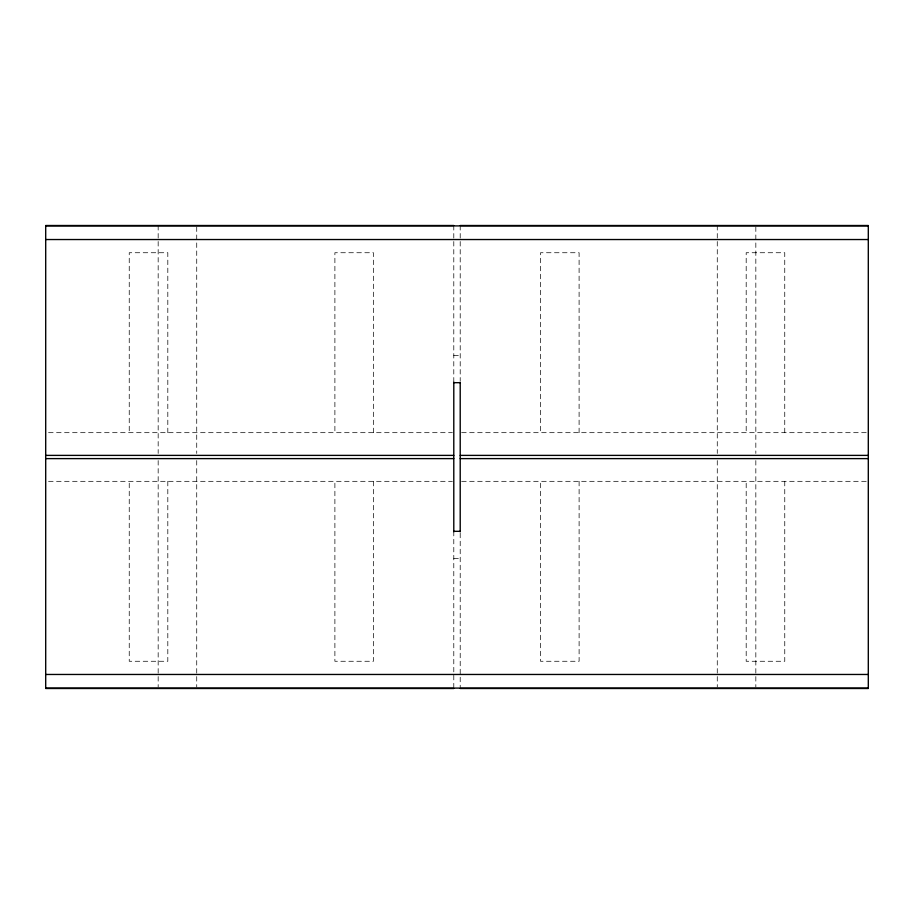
<?xml version="1.0" encoding="UTF-8"?>
<svg xmlns="http://www.w3.org/2000/svg" width="914" height="914" viewBox="0 0 914 914"><rect width="100%" height="100%" fill="white"/><g stroke="black" fill="none" stroke-linecap="round" stroke-linejoin="round"><path stroke-width="0.69" stroke-dasharray="4.57 3.43" d="M453.79 355.42L460.21 355.42M48.556 432.676L452.361 432.676M461.639 432.676L866.872 432.676M48.556 481.324L452.361 481.324M461.639 481.324L866.872 481.324M453.79 558.58L460.21 558.58M784.749 432.676L784.749 252.732L746.19 252.732L746.19 432.676M784.76 481.324L784.76 661.268L746.19 661.268L746.19 481.324M755.832 226.935L755.832 453.435M755.832 460.565L755.832 687.065M717.273 225.507L717.273 453.435M717.273 460.565L717.273 687.065M579.099 432.676L579.099 252.732L540.54 252.732L540.54 432.676M579.11 481.324L579.11 661.268L540.54 661.268L540.54 481.324M460.21 225.507L460.21 380.784M460.21 533.216L460.21 688.493M453.79 225.507L453.79 382.68M453.79 531.32L453.79 688.493M373.449 432.676L373.449 252.732L334.89 252.732L334.89 432.676M373.46 481.324L373.46 661.268L334.89 661.268L334.89 481.324M196.727 226.935L196.727 453.435M196.727 460.565L196.727 687.065M167.81 432.676L167.81 252.732L129.24 252.732L129.24 432.676M167.81 481.324L167.81 661.268L129.24 661.268L129.24 481.324M158.168 225.507L158.168 453.435M158.168 460.565L158.168 687.065"/><path stroke-width="1.37" d="M453.79 225.507L45.7 225.507L45.7 688.493L453.79 688.493M460.21 225.507L868.3 225.507L868.3 688.493L460.21 688.493M45.7 225.907L868.3 225.907M45.7 239.537L868.3 239.537M453.79 382.68L460.21 382.68M45.7 455.389L453.79 455.389M460.21 455.389L868.3 455.389M45.7 458.611L453.79 458.611M460.21 458.611L868.3 458.611M453.79 531.32L460.21 531.32M45.7 674.463L868.3 674.463M45.7 688.093L868.3 688.093M460.21 382.109L460.21 531.891M453.79 382.109L453.79 531.891"/></g></svg>
